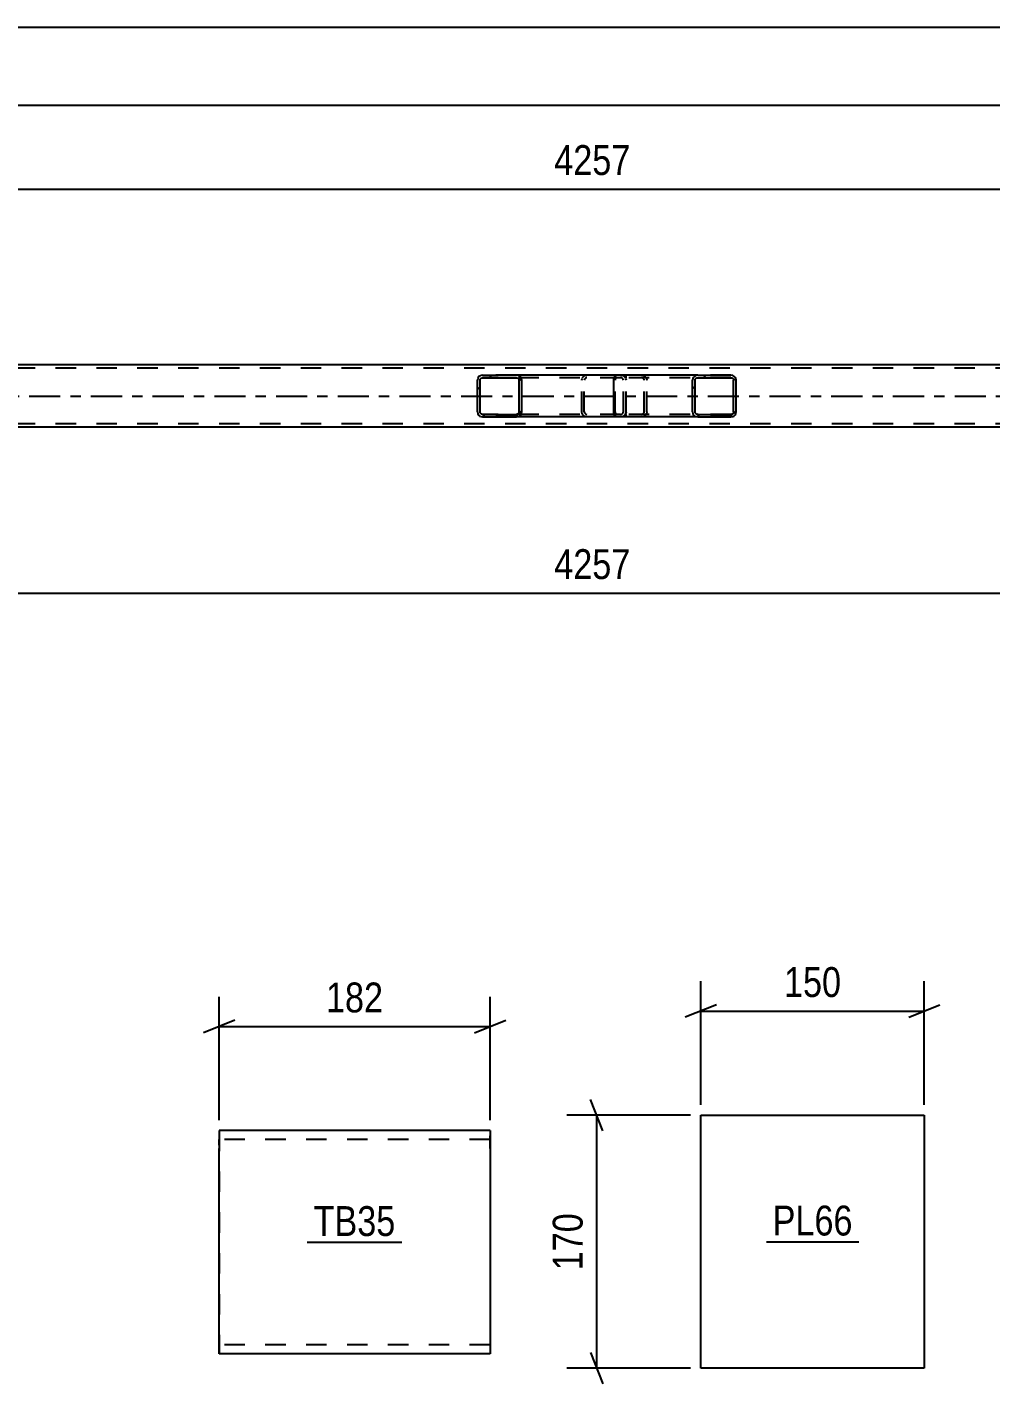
# Model space of a CAD drawing. Header units: millimetres. Extents: x 0 to 841, y 0 to 594.
# Drawn here: x 524.4 to 616.8, y 141.2 to 271.4 of the extents above; entities that cross this region are included whole.
import ezdxf

# ---------------------------------------------------------------- set-up
doc = ezdxf.new("R2010")
doc.units = ezdxf.units.MM
doc.linetypes.add('DXK_LINE_DOT2', pattern=[3.9198, 1.9599, -1.9599])
doc.linetypes.add('DXK_LINE_DOT3', pattern=[5.9187, 2.979, -0.9799, 0.9799, -0.9799])
doc.styles.add('Arial Narrow', font='ARIALN.TTF', dxfattribs={"height": 0.2})

# ---------------------------------------------------------------- blocks, each defined once
blk = doc.blocks.new('Part-232924980-11997 - 11986')
at = {"linetype": 'Continuous'}
h = blk.add_hatch(dxfattribs=at)
h.set_pattern_fill('', scale=0.7, style=0, pattern_type=0)
h.set_pattern_definition([(45, (571.799, 237.681), (-1.57154, 1.57154), [])])
h.paths.add_polyline_path([(571.84, 237.5), (571.8, 237.68), (571.69, 237.84), (571.52, 237.94), (571.33, 237.98), (568.09, 237.98), (567.9, 237.94), (567.73, 237.84), (567.62, 237.68), (567.58, 237.5), (567.58, 234.46), (567.62, 234.27), (567.73, 234.12), (567.9, 234.01), (568.09, 233.98), (571.33, 233.98), (571.52, 234.01), (571.69, 234.12), (571.8, 234.27), (571.84, 234.46)])
h.paths.add_polyline_path([(571.56, 234.37), (571.51, 234.29), (571.42, 234.24), (571.33, 234.22), (568.09, 234.22), (567.99, 234.24), (567.91, 234.29), (567.86, 234.37), (567.84, 234.46), (567.84, 237.5), (567.86, 237.59), (567.91, 237.67), (567.99, 237.72), (568.09, 237.74), (571.33, 237.74), (571.42, 237.72), (571.51, 237.67), (571.56, 237.59), (571.58, 237.5), (571.58, 234.46)])
at = {"color": 2, "linetype": 'Continuous'}
for p, q in [((567.62, 237.68), (567.58, 237.5)), ((567.58, 234.46), (567.58, 237.5)), ((567.84, 237.5), (567.86, 237.59)), ((567.84, 234.46), (567.84, 237.5)), ((567.86, 237.59), (567.91, 237.67)), ((568.09, 237.98), (567.9, 237.94)), ((567.91, 237.67), (567.99, 237.72)), ((567.99, 237.72), (568.09, 237.74)), ((568.09, 237.98), (571.33, 237.98)), ((568.09, 237.74), (571.33, 237.74)), ((580.93, 237.98), (571.33, 237.98)), ((571.52, 237.94), (571.33, 237.98)), ((571.33, 237.74), (571.42, 237.72)), ((571.42, 237.72), (571.51, 237.67)), ((571.51, 237.67), (571.56, 237.59)), ((571.56, 237.59), (571.58, 237.5)), ((571.58, 234.46), (571.58, 237.5)), ((571.84, 237.5), (571.8, 237.68)), ((571.84, 234.46), (571.84, 237.5)), ((567.58, 234.46), (567.62, 234.27)), ((567.86, 234.37), (567.84, 234.46)), ((571.58, 234.46), (571.56, 234.37)), ((571.8, 234.27), (571.84, 234.46)), ((567.91, 234.29), (567.86, 234.37)), ((567.9, 234.01), (568.09, 233.98)), ((567.99, 234.24), (567.91, 234.29)), ((568.09, 234.22), (567.99, 234.24)), ((568.09, 234.22), (571.33, 234.22)), ((568.09, 233.98), (571.33, 233.98)), ((571.42, 234.24), (571.33, 234.22)), ((571.33, 233.98), (571.52, 234.01)), ((580.93, 233.98), (571.33, 233.98)), ((571.51, 234.29), (571.42, 234.24)), ((571.56, 234.37), (571.51, 234.29))]:
    blk.add_line(p, q, dxfattribs=at)
at = {"color": 7, "linetype": 'DXK_LINE_DOT2'}
for p, q in [((571.33, 237.98), (568.09, 237.98)), ((581.33, 237.74), (568.09, 237.74)), ((577.59, 237.5), (577.63, 237.68)), ((577.59, 234.46), (577.59, 237.5)), ((577.86, 237.59), (577.84, 237.5)), ((577.84, 234.46), (577.84, 237.5)), ((577.92, 237.67), (577.86, 237.59)), ((577.9, 237.94), (578.1, 237.98)), ((578, 237.72), (577.92, 237.67)), ((578.1, 237.74), (578, 237.72)), ((581.33, 237.98), (580.93, 237.98)), ((581.33, 237.98), (581.53, 237.94)), ((581.43, 237.72), (581.33, 237.74)), ((581.52, 237.67), (581.43, 237.72)), ((581.57, 237.59), (581.52, 237.67)), ((581.59, 237.5), (581.57, 237.59)), ((581.59, 234.46), (581.59, 237.5)), ((581.81, 237.68), (581.85, 237.5)), ((581.85, 234.46), (581.85, 237.5)), ((577.63, 234.27), (577.59, 234.46)), ((577.84, 234.46), (577.86, 234.37)), ((581.57, 234.37), (581.59, 234.46)), ((581.85, 234.46), (581.81, 234.27)), ((581.33, 234.22), (568.09, 234.22)), ((571.33, 233.98), (568.09, 233.98)), ((577.86, 234.37), (577.92, 234.29)), ((578.1, 233.98), (577.9, 234.01)), ((577.92, 234.29), (578, 234.24)), ((578, 234.24), (578.1, 234.22)), ((581.33, 233.98), (580.93, 233.98)), ((581.33, 234.22), (581.43, 234.24)), ((581.53, 234.01), (581.33, 233.98)), ((581.43, 234.24), (581.52, 234.29)), ((581.52, 234.29), (581.57, 234.37))]:
    blk.add_line(p, q, dxfattribs=at)
at = {"color": 2, "linetype": 'Continuous'}
for centre, start, end in [((568.07, 237.48), 110.7583, 155.68), ((571.35, 237.48), 24.32, 69.2417), ((568.07, 234.48), 204.32, 249.2417), ((571.35, 234.48), 290.7583, 335.68)]:
    blk.add_arc(centre, 0.496, start, end, dxfattribs=at)
at = {"color": 7, "linetype": 'DXK_LINE_DOT2'}
for centre, start, end in [((578.08, 237.48), 110.7583, 155.68), ((581.35, 237.48), 24.32, 69.2417), ((578.08, 234.48), 204.32, 249.2417), ((581.35, 234.48), 290.7583, 335.68)]:
    blk.add_arc(centre, 0.496, start, end, dxfattribs=at)
blk = doc.blocks.new('Part-232924980-12000 - 11986')
at = {"linetype": 'Continuous'}
h = blk.add_hatch(dxfattribs=at)
h.set_pattern_fill('', scale=0.7, style=0, pattern_type=0)
h.set_pattern_definition([(45, (592.3707, 237.681), (-1.57154, 1.57154), [])])
h.paths.add_polyline_path([(592.41, 237.5), (592.37, 237.68), (592.26, 237.84), (592.1, 237.94), (591.91, 237.98), (588.72, 237.98), (588.53, 237.94), (588.37, 237.84), (588.26, 237.68), (588.22, 237.5), (588.22, 234.46), (588.26, 234.27), (588.37, 234.12), (588.53, 234.01), (588.72, 233.98), (591.91, 233.98), (592.1, 234.01), (592.26, 234.12), (592.37, 234.27), (592.41, 234.46)])
h.paths.add_polyline_path([(592.14, 234.37), (592.08, 234.29), (592, 234.24), (591.91, 234.22), (588.72, 234.22), (588.63, 234.24), (588.54, 234.29), (588.49, 234.37), (588.47, 234.46), (588.47, 237.5), (588.49, 237.59), (588.54, 237.67), (588.63, 237.72), (588.72, 237.74), (591.91, 237.74), (592, 237.72), (592.08, 237.67), (592.14, 237.59), (592.16, 237.5), (592.16, 234.46)])
at = {"color": 2, "linetype": 'Continuous'}
for p, q in [((580.66, 237.5), (580.68, 237.68)), ((580.66, 234.46), (580.66, 237.5)), ((580.68, 237.68), (580.74, 237.84)), ((580.74, 237.84), (580.83, 237.94)), ((580.83, 237.94), (580.93, 237.98)), ((588.72, 237.98), (580.93, 237.98)), ((588.26, 237.68), (588.22, 237.5)), ((588.22, 234.46), (588.22, 237.5)), ((588.47, 237.5), (588.49, 237.59)), ((588.47, 234.46), (588.47, 237.5)), ((588.49, 237.59), (588.54, 237.67)), ((588.72, 237.98), (588.53, 237.94)), ((588.54, 237.67), (588.63, 237.72)), ((588.63, 237.72), (588.72, 237.74)), ((588.72, 237.98), (591.91, 237.98)), ((588.72, 237.74), (591.91, 237.74)), ((592.1, 237.94), (591.91, 237.98)), ((591.91, 237.74), (592, 237.72)), ((592, 237.72), (592.08, 237.67)), ((592.08, 237.67), (592.14, 237.59)), ((592.14, 237.59), (592.16, 237.5)), ((592.16, 234.46), (592.16, 237.5)), ((592.41, 237.5), (592.37, 237.68)), ((592.41, 234.46), (592.41, 237.5)), ((580.68, 234.27), (580.66, 234.46)), ((588.22, 234.46), (588.26, 234.27)), ((588.49, 234.37), (588.47, 234.46)), ((592.16, 234.46), (592.14, 234.37)), ((592.37, 234.27), (592.41, 234.46)), ((580.74, 234.12), (580.68, 234.27)), ((580.83, 234.01), (580.74, 234.12)), ((580.93, 233.98), (580.83, 234.01)), ((588.72, 233.98), (580.93, 233.98)), ((588.54, 234.29), (588.49, 234.37)), ((588.53, 234.01), (588.72, 233.98)), ((588.63, 234.24), (588.54, 234.29)), ((588.72, 234.22), (588.63, 234.24)), ((588.72, 234.22), (591.91, 234.22)), ((588.72, 233.98), (591.91, 233.98)), ((592, 234.24), (591.91, 234.22)), ((591.91, 233.98), (592.1, 234.01)), ((592.08, 234.29), (592, 234.24)), ((592.14, 234.37), (592.08, 234.29))]:
    blk.add_line(p, q, dxfattribs=at)
at = {"color": 7, "linetype": 'DXK_LINE_DOT2'}
for p, q in [((580.81, 237.59), (580.8, 237.5)), ((580.8, 234.46), (580.8, 237.5)), ((580.84, 237.67), (580.81, 237.59)), ((580.88, 237.72), (580.84, 237.67)), ((580.93, 237.74), (580.88, 237.72)), ((591.91, 237.74), (580.93, 237.74)), ((581.85, 237.74), (581.85, 237.98)), ((583.34, 237.98), (583.53, 237.94)), ((583.43, 237.72), (583.34, 237.74)), ((583.51, 237.67), (583.43, 237.72)), ((583.57, 237.59), (583.51, 237.67)), ((583.59, 237.5), (583.57, 237.59)), ((583.59, 234.46), (583.59, 237.5)), ((583.8, 237.68), (583.84, 237.5)), ((583.84, 234.46), (583.84, 237.5)), ((591.91, 237.98), (588.72, 237.98)), ((580.8, 234.46), (580.81, 234.37)), ((583.57, 234.37), (583.59, 234.46)), ((583.84, 234.46), (583.8, 234.27)), ((580.81, 234.37), (580.84, 234.29)), ((580.84, 234.29), (580.88, 234.24)), ((580.88, 234.24), (580.93, 234.22)), ((591.91, 234.22), (580.93, 234.22)), ((581.85, 233.98), (581.85, 234.22)), ((583.34, 234.22), (583.43, 234.24)), ((583.53, 234.01), (583.34, 233.98)), ((583.43, 234.24), (583.51, 234.29)), ((583.51, 234.29), (583.57, 234.37)), ((591.91, 233.98), (588.72, 233.98))]:
    blk.add_line(p, q, dxfattribs=at)
for centre, start, end in [((583.35, 237.48), 23.8494, 68.8059), ((583.35, 234.47), 291.1941, 336.1506)]:
    blk.add_arc(centre, 0.492, start, end, dxfattribs=at)
at = {"color": 2, "linetype": 'Continuous'}
for centre, start, end in [((588.71, 237.48), 111.1941, 156.1506), ((591.92, 237.48), 23.8494, 68.8059), ((588.71, 234.47), 203.8494, 248.8059), ((591.92, 234.47), 291.1941, 336.1506)]:
    blk.add_arc(centre, 0.492, start, end, dxfattribs=at)
blk = doc.blocks.new('Part-232924980-12074 - 11986')
at = {"color": 7, "linetype": 'DXK_LINE_DOT2'}
for p, q in [((772.11, 238.66), (86.61, 238.66)), ((772.11, 233.3), (86.61, 233.3))]:
    blk.add_line(p, q, dxfattribs=at)
at = {"color": 2, "linetype": 'Continuous'}
for p, q in [((662.95, 238.98), (498.68, 238.98)), ((772.11, 232.98), (243.27, 232.98))]:
    blk.add_line(p, q, dxfattribs=at)
at = {"color": 7, "linetype": 'DXK_LINE_DOT3'}
blk.add_line((86.61, 235.98), (772.11, 235.98), dxfattribs=at)
blk = doc.blocks.new('Part-232924980-15088 - 15087')
at = {"color": 2, "linetype": 'Continuous'}
for p, q in [((542.8, 165.48), (542.8, 165.48)), ((542.8, 165.48), (542.8, 163.77)), ((568.8, 165.48), (542.8, 165.48)), ((568.8, 165.48), (568.8, 165.35)), ((568.8, 165.35), (568.8, 163.77)), ((542.8, 144.05), (542.8, 163.77)), ((568.8, 163.77), (568.8, 144.05)), ((542.8, 144.05), (542.8, 144.05)), ((568.8, 144.05), (542.8, 144.05))]:
    blk.add_line(p, q, dxfattribs=at)
at = {"color": 7, "linetype": 'DXK_LINE_DOT2'}
for p, q in [((542.8, 165.48), (542.8, 144.05)), ((542.8, 164.62), (542.8, 164.62)), ((568.8, 164.62), (542.8, 164.62)), ((542.8, 164.56), (542.8, 164.62)), ((542.8, 164.42), (542.8, 164.56)), ((542.8, 164.37), (542.8, 164.42)), ((542.8, 164.09), (542.8, 164.37)), ((568.8, 163.77), (568.8, 164.98)), ((542.8, 144.97), (542.8, 145.11)), ((542.8, 144.91), (542.8, 144.91)), ((568.8, 144.91), (542.8, 144.91)), ((568.8, 144.91), (568.8, 144.97))]:
    blk.add_line(p, q, dxfattribs=at)
blk = doc.blocks.new('Part-232924980-15104 - 15103')
at = {"color": 2, "linetype": 'Continuous'}
for p, q in [((589.03, 142.68), (589.03, 166.96)), ((589.03, 166.96), (610.46, 166.96)), ((610.46, 166.96), (610.46, 142.68)), ((610.46, 142.68), (589.03, 142.68))]:
    blk.add_line(p, q, dxfattribs=at)
blk = doc.blocks.new('StraightDimension-232924980-16363 - 11986')
at = {"color": 7, "linetype": 'Continuous'}
blk.add_line((86.61, 263.89), (796.21, 263.89), dxfattribs=at)
blk = doc.blocks.new('StraightDimension-232924980-16215 - 11986')
at = {"color": 7, "linetype": 'Continuous'}
for p, q in [((493.48, 223.58), (493.48, 206.63)), ((663.75, 223.58), (663.75, 206.63)), ((494.98, 217.67), (491.98, 216.47)), ((662.25, 216.47), (665.25, 217.67)), ((493.48, 217.07), (663.75, 217.07))]:
    blk.add_line(p, q, dxfattribs=at)
at = {"color": 0}
blk.add_wipeout([(582.87, 217.82), (582.87, 222.02), (574.36, 222.02), (574.36, 217.82)], dxfattribs=at)
at = {"color": 3, "style": 'Arial Narrow'}
blk.add_text('4257', height=2.863, dxfattribs=at).set_placement((574.96, 218.42))
at = {"color": 0, "linetype": 'Continuous'}
blk.add_wipeout([(663.15, 216.37), (658.95, 216.37), (658.95, 206.03), (663.15, 206.03)], dxfattribs=at)
at = {"color": 3, "linetype": 'Continuous', "style": 'Arial Narrow'}
blk.add_text('14429', height=2.863, rotation=90.0002, dxfattribs=at).set_placement((662.55, 206.63))
blk = doc.blocks.new('StraightDimension-232924980-16292 - 11986')
at = {"color": 7, "linetype": 'Continuous'}
for p, q in [((493.48, 247.66), (493.48, 258.7)), ((663.75, 247.66), (663.75, 258.7)), ((494.98, 256.45), (491.98, 255.25)), ((493.48, 255.85), (663.75, 255.85)), ((662.25, 255.25), (665.25, 256.45))]:
    blk.add_line(p, q, dxfattribs=at)
at = {"color": 0}
blk.add_wipeout([(582.87, 256.6), (582.87, 260.8), (574.36, 260.8), (574.36, 256.6)], dxfattribs=at)
at = {"color": 3, "style": 'Arial Narrow'}
blk.add_text('4257', height=2.863, dxfattribs=at).set_placement((574.96, 257.2))
blk = doc.blocks.new('StraightDimension-232924980-16417 - 11986')
at = {"color": 7, "linetype": 'Continuous'}
blk.add_line((85.81, 271.39), (797.01, 271.39), dxfattribs=at)
blk = doc.blocks.new('StraightDimension-232924980-15420 - 15087')
at = {"color": 7, "linetype": 'Continuous'}
for p, q in [((542.8, 166.48), (542.8, 178.33)), ((568.8, 166.48), (568.8, 178.33)), ((544.3, 176.08), (541.3, 174.88)), ((567.3, 174.88), (570.3, 176.08)), ((542.8, 175.48), (568.8, 175.48))]:
    blk.add_line(p, q, dxfattribs=at)
at = {"color": 0}
blk.add_wipeout([(559.14, 176.23), (559.14, 180.43), (552.46, 180.43), (552.46, 176.23)], dxfattribs=at)
at = {"color": 3, "style": 'Arial Narrow'}
blk.add_text('182', height=2.863, dxfattribs=at).set_placement((553.06, 176.83))
blk = doc.blocks.new('StraightDimension-232924980-15432 - 15103')
at = {"color": 7, "linetype": 'Continuous'}
for p, q in [((589.03, 167.96), (589.03, 179.81)), ((610.46, 167.96), (610.46, 179.81)), ((590.53, 177.56), (587.53, 176.36)), ((608.96, 176.36), (611.96, 177.56)), ((589.03, 176.96), (610.46, 176.96))]:
    blk.add_line(p, q, dxfattribs=at)
at = {"color": 0}
blk.add_wipeout([(603.09, 177.71), (603.09, 181.91), (596.4, 181.91), (596.4, 177.71)], dxfattribs=at)
at = {"color": 3, "style": 'Arial Narrow'}
blk.add_text('150', height=2.863, dxfattribs=at).set_placement((597, 178.31))
blk = doc.blocks.new('StraightDimension-232924980-15428 - 15103')
at = {"color": 7, "linetype": 'Continuous'}
for p, q in [((579.63, 165.46), (578.43, 168.46)), ((588.03, 166.96), (576.18, 166.96)), ((579.03, 142.68), (579.03, 166.96)), ((578.43, 144.18), (579.63, 141.18)), ((588.03, 142.68), (576.18, 142.68))]:
    blk.add_line(p, q, dxfattribs=at)
at = {"color": 0}
blk.add_wipeout([(578.28, 158.16), (574.08, 158.16), (574.08, 151.48), (578.28, 151.48)], dxfattribs=at)
at = {"color": 3, "style": 'Arial Narrow'}
blk.add_text('170', height=2.863, rotation=90.0002, dxfattribs=at).set_placement((577.68, 152.08))
blk = doc.blocks.new('Mark-232924980-15542 - 15087')
at = {"color": 0}
blk.add_wipeout([(559.73, 155.37), (559.73, 158.37), (551.87, 158.37), (551.87, 155.37)], dxfattribs=at)
blk.add_wipeout([(559.73, 155.37), (559.73, 158.37), (551.87, 158.37), (551.87, 155.37)], dxfattribs=at)
at = {"color": 30, "linetype": 'Continuous'}
blk.add_line((551.27, 154.77), (560.33, 154.77), dxfattribs=at)
at = {"color": 3, "style": 'Arial Narrow'}
blk.add_text('TB35', height=2.863, dxfattribs=at).set_placement((551.87, 155.37))
blk = doc.blocks.new('Mark-232924980-19943 - 15103')
at = {"color": 0}
blk.add_wipeout([(603.58, 155.42), (603.58, 158.42), (595.91, 158.42), (595.91, 155.42)], dxfattribs=at)
blk.add_wipeout([(603.58, 155.42), (603.58, 158.42), (595.91, 158.42), (595.91, 155.42)], dxfattribs=at)
at = {"color": 30, "linetype": 'Continuous'}
blk.add_line((595.31, 154.82), (604.18, 154.82), dxfattribs=at)
at = {"color": 3, "style": 'Arial Narrow'}
blk.add_text('PL66', height=2.863, dxfattribs=at).set_placement((595.91, 155.42))

msp = doc.modelspace()

# ---------------------------------------------------------------- block references
for name in ['StraightDimension-232924980-16363 - 11986', 'Part-232924980-12074 - 11986', 'Part-232924980-11997 - 11986', 'Part-232924980-12000 - 11986', 'StraightDimension-232924980-16215 - 11986', 'StraightDimension-232924980-15432 - 15103', 'StraightDimension-232924980-15420 - 15087', 'Part-232924980-15104 - 15103', 'Part-232924980-15088 - 15087']:
    msp.add_blockref(name, (0, 0))

# ---------------------------------------------------------------- next in the draw order: block references
for name in ['StraightDimension-232924980-16292 - 11986', 'StraightDimension-232924980-15428 - 15103', 'Mark-232924980-15542 - 15087', 'Mark-232924980-19943 - 15103']:
    msp.add_blockref(name, (0, 0))

# ---------------------------------------------------------------- next in the draw order: block references
msp.add_blockref('StraightDimension-232924980-16417 - 11986', (0, 0))

doc.saveas('drawing.dxf')
